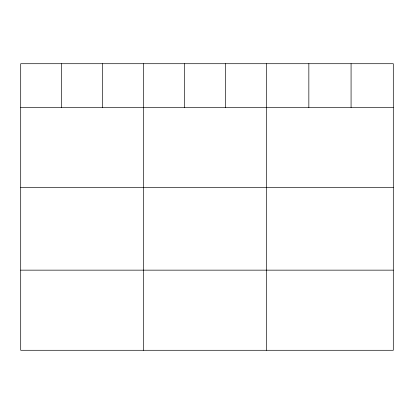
<?xml version="1.0" encoding="UTF-8"?>
<svg xmlns="http://www.w3.org/2000/svg" width="414" height="414" viewBox="0 0 414 414"><rect width="100%" height="100%" fill="white"/><g stroke="black" fill="none" stroke-linecap="round" stroke-linejoin="round"><path stroke-width="0.62" d="M393.3 107.449L393.3 350.285L20.7 350.285L20.7 63.715L393.3 63.715L393.3 107.449L20.7 107.449M20.7 187.583L393.3 187.583M20.7 270.151L393.3 270.151M351.072 63.715L351.072 107.449M308.844 63.715L308.844 107.449M266.616 63.715L266.616 350.285M225.63 63.715L225.63 107.449M184.644 63.715L184.644 107.449M143.658 63.715L143.658 350.285M102.672 63.715L102.672 107.449M61.686 63.715L61.686 107.449"/></g></svg>
